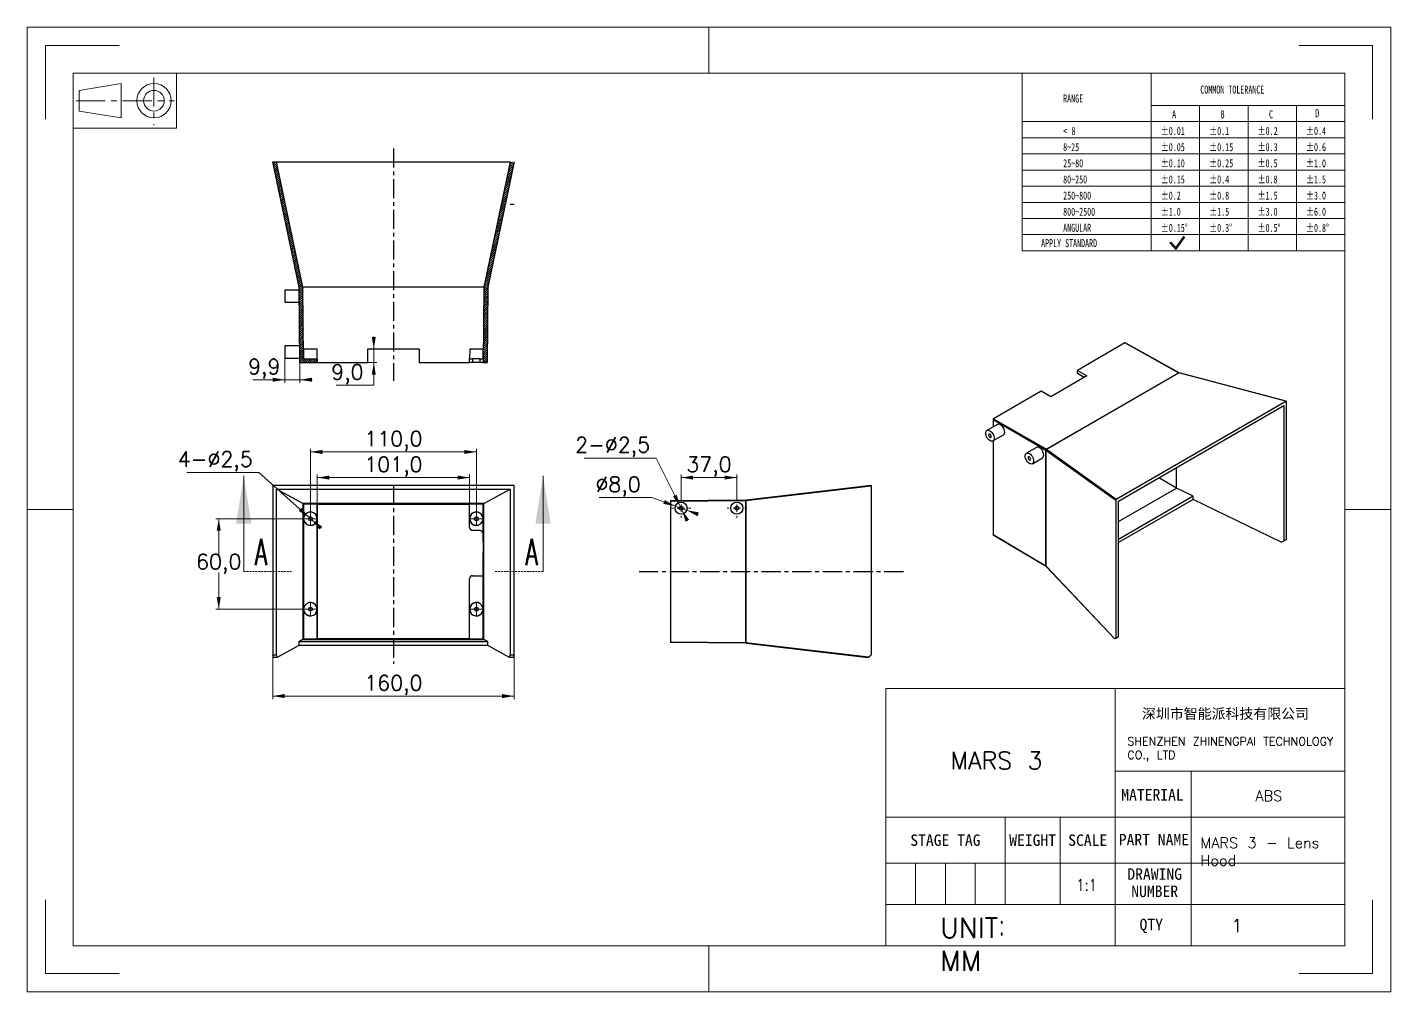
# Model space of a CAD drawing. Header units: millimetres. Extents: x 1893 to 2797, y -176 to 463.
import ezdxf

# ---------------------------------------------------------------- set-up
doc = ezdxf.new("R2010")
doc.units = ezdxf.units.MM
for name, pattern in [('CENTER', [10.16, 6.35, -1.27, 1.27, -1.27]), ('CENTERX2', [20.32, 12.7, -2.54, 2.54, -2.54]), ('HIDDEN', [1.905, 1.27, -0.635])]:
    doc.linetypes.add(name, pattern=pattern)
doc.layers.get('0').update_dxf_attribs({"lineweight": 18})
for name, color, linetype, lineweight in [('DEFAULT_1', 7, 'CENTER', 18), ('中心线层', 1, 'CENTERX2', 25), ('图框', 7, 'Continuous', 18), ('尺寸线层', 3, 'Continuous', 18)]:
    doc.layers.add(name, color=color, linetype=linetype, lineweight=lineweight)
doc.styles.add('SLDTEXTSTYLE1', font='txt.shx', dxfattribs={"width": 0.614286, "bigfont": 'bigfont.shx'})
doc.styles.add('SLDTEXTSTYLE4', font='', dxfattribs={"width": 0.7})
doc.styles.add('SLDTEXTSTYLE5', font='', dxfattribs={"width": 0.633333})
doc.styles.get("Standard").update_dxf_attribs({"font": 'txt.shx', "bigfont": 'gbcbig.shx'})
doc.styles.add('TEXTSTYLE_2', font='')
doc.styles.add('TEXTSTYLE_3', font='')
doc.styles.get('SLDTEXTSTYLE4').set_extended_font_data('宋体')
doc.styles.get('SLDTEXTSTYLE5').set_extended_font_data('宋体')
doc.styles.get('TEXTSTYLE_2').set_extended_font_data('宋体')
doc.styles.get('TEXTSTYLE_3').set_extended_font_data('宋体')
doc.dimstyles.new('ISO-25', dxfattribs={"dimtxt": 3.5, "dimasz": 2.5, "dimexe": 1.25, "dimexo": 0.625, "dimtad": 1, "dimtxsty": 'Standard', "dimcen": 2.5, "dimdle": 5, "dimadec": 0, "dimazin": 0, "dimtfac": 1, "dimtmove": 0, "dimatfit": 3, "dimfxl": 0, "dimarcsym": 0})
pattern_1 = [(45, (0, 0), (-0.7071068, 0.7071068), [])]

# ---------------------------------------------------------------- blocks, each defined once
blk = doc.blocks.new('SW_CENTERMARKSYMBOL_0_2')
at = {"layer": '图框', "color": 0}
for p, q in [((-0.5, 0), (-0.925, 0)), ((0, 0), (-0.5, 0)), ((0, 0.5), (0, 0.925)), ((0, 0), (0, 0.5)), ((0, 0), (0, -0.5)), ((0, 0), (0.5, 0)), ((0.5, 0), (0.925, 0)), ((0, -0.5), (0, -0.925))]:
    blk.add_line(p, q, dxfattribs=at)
blk = doc.blocks.new('SW_CENTERMARKSYMBOL_1')
at = {"layer": '图框', "color": 0}
for p, q in [((-0.5, 0), (-0.925, 0)), ((0, 0), (-0.5, 0)), ((0, 0.5), (0, 0.925)), ((0, 0), (0, 0.5)), ((0, 0), (0, -0.5)), ((0, 0), (0.5, 0)), ((0.5, 0), (0.925, 0)), ((0, -0.5), (0, -0.925))]:
    blk.add_line(p, q, dxfattribs=at)
blk = doc.blocks.new('SW_CENTERMARKSYMBOL_2')
at = {"layer": '图框', "color": 0}
for p, q in [((-0.5, 0), (-0.925, 0)), ((0, 0), (-0.5, 0)), ((0, 0.5), (0, 0.925)), ((0, 0), (0, 0.5)), ((0, 0), (0, -0.5)), ((0, 0), (0.5, 0)), ((0.5, 0), (0.925, 0)), ((0, -0.5), (0, -0.925))]:
    blk.add_line(p, q, dxfattribs=at)
blk = doc.blocks.new('SW_CENTERMARKSYMBOL_3')
at = {"layer": '图框', "color": 0}
for p, q in [((-0.5, 0), (-0.925, 0)), ((0, 0), (-0.5, 0)), ((0, 0.5), (0, 0.925)), ((0, 0), (0, 0.5)), ((0, 0), (0, -0.5)), ((0, 0), (0.5, 0)), ((0.5, 0), (0.925, 0)), ((0, -0.5), (0, -0.925))]:
    blk.add_line(p, q, dxfattribs=at)
blk = doc.blocks.new('SW_CENTERMARKSYMBOL_4')
at = {"layer": '图框', "color": 0}
for p, q in [((-1, 0), (-1.3, 0)), ((0, 0), (-0.5, 0)), ((0, 1), (0, 1.3)), ((0, 0), (0, 0.5)), ((0, 0), (0, -0.5)), ((0, 0), (0.5, 0)), ((1, 0), (1.3, 0)), ((0, -1), (0, -1.3))]:
    blk.add_line(p, q, dxfattribs=at)
blk = doc.blocks.new('SW_CENTERMARKSYMBOL_5')
at = {"layer": '图框', "color": 0}
for p, q in [((-1, 0), (-1.3, 0)), ((0, 0), (-0.5, 0)), ((0, 1), (0, 1.3)), ((0, 0), (0, 0.5)), ((0, 0), (0, -0.5)), ((0, 0), (0.5, 0)), ((1, 0), (1.3, 0)), ((0, -1), (0, -1.3))]:
    blk.add_line(p, q, dxfattribs=at)
blk = doc.blocks.new('*X9')
at = {"layer": '尺寸线层', "linetype": 'Continuous'}
for points in [[(2056.16, 19.86), (2064.16, 21.2), (2064.16, 18.53)], [(2216.21, 19.86), (2208.21, 21.2), (2208.21, 18.53)]]:
    blk.add_hatch(color=0, dxfattribs=at).paths.add_polyline_path(points, flags=0)
at = {"layer": '尺寸线层', "color": 0, "linetype": 'Continuous'}
for p, q in [((2056.16, 47.24), (2056.16, 17.86)), ((2216.21, 47.24), (2216.21, 17.86)), ((2056.16, 19.86), (2216.21, 19.86))]:
    blk.add_line(p, q, dxfattribs=at)
at = {"layer": '尺寸线层', "color": 0, "insert": (2136.19, 27.1), "char_height": 10, "width": 54.2857, "attachment_point": 5}
blk.add_mtext('160,0', dxfattribs=at)
blk = doc.blocks.new('*X10')
at = {"layer": '尺寸线层', "linetype": 'Continuous'}
for points in [[(2081.19, 181.67), (2089.19, 183), (2089.19, 180.33)], [(2191.19, 181.67), (2183.19, 183), (2183.19, 180.33)]]:
    blk.add_hatch(color=0, dxfattribs=at).paths.add_polyline_path(points, flags=0)
at = {"layer": '尺寸线层', "color": 0, "linetype": 'Continuous'}
for p, q in [((2081.19, 142.05), (2081.19, 183.67)), ((2081.19, 181.67), (2191.19, 181.67)), ((2191.19, 142.05), (2191.19, 183.67))]:
    blk.add_line(p, q, dxfattribs=at)
at = {"layer": '尺寸线层', "color": 0, "insert": (2136.19, 188.9), "char_height": 10, "width": 50, "attachment_point": 5}
blk.add_mtext('110,0', dxfattribs=at)
blk = doc.blocks.new('*X11')
at = {"layer": '尺寸线层', "linetype": 'Continuous'}
for points in [[(2020.37, 137.42), (2021.71, 129.42), (2019.04, 129.42)], [(2020.37, 77.42), (2021.71, 85.42), (2019.04, 85.42)]]:
    blk.add_hatch(color=0, dxfattribs=at).paths.add_polyline_path(points, flags=0)
at = {"layer": '尺寸线层', "color": 0, "linetype": 'Continuous'}
for p, q in [((2076.56, 137.42), (2018.37, 137.42)), ((2020.37, 113.14), (2020.37, 137.42)), ((2020.37, 101.71), (2020.37, 77.42)), ((2076.6, 77.42), (2018.37, 77.42))]:
    blk.add_line(p, q, dxfattribs=at)
at = {"layer": '尺寸线层', "color": 0, "insert": (2020.37, 107.42), "char_height": 10, "width": 44.2857, "attachment_point": 5}
blk.add_mtext('60,0', dxfattribs=at)
blk = doc.blocks.new('*X12')
at = {"layer": '尺寸线层', "linetype": 'Continuous'}
for points in [[(2085.73, 164.67), (2093.73, 166), (2093.73, 163.34)], [(2186.69, 164.67), (2178.69, 166), (2178.69, 163.34)]]:
    blk.add_hatch(color=0, dxfattribs=at).paths.add_polyline_path(points, flags=0)
at = {"layer": '尺寸线层', "color": 0, "linetype": 'Continuous'}
for p, q in [((2085.73, 146.97), (2085.73, 166.67)), ((2085.73, 164.67), (2186.69, 164.67)), ((2186.69, 146.99), (2186.69, 166.67))]:
    blk.add_line(p, q, dxfattribs=at)
at = {"layer": '尺寸线层', "color": 0, "insert": (2136.21, 171.91), "char_height": 10, "width": 50, "attachment_point": 5}
blk.add_mtext('101,0', dxfattribs=at)
blk = doc.blocks.new('*X13')
at = {"layer": '尺寸线层', "linetype": 'Continuous'}
for points in [[(2123.18, 249.92), (2124.51, 257.92), (2121.85, 257.92)], [(2123.18, 240.92), (2124.51, 232.92), (2121.85, 232.92)]]:
    blk.add_hatch(color=0, dxfattribs=at).paths.add_polyline_path(points, flags=0)
at = {"layer": '尺寸线层', "color": 0, "linetype": 'Continuous'}
for p, q in [((2123.18, 258.08), (2123.18, 225.81)), ((2119.19, 249.92), (2125.18, 249.92)), ((2119.19, 240.92), (2125.18, 240.92)), ((2123.18, 225.81), (2098.18, 225.81))]:
    blk.add_line(p, q, dxfattribs=at)
at = {"layer": '尺寸线层', "color": 0, "insert": (2105.68, 233.05), "char_height": 10, "width": 30, "attachment_point": 5}
blk.add_mtext('9,0', dxfattribs=at)
blk = doc.blocks.new('*X14')
at = {"layer": '尺寸线层', "linetype": 'Continuous'}
for points in [[(2064.19, 229.52), (2056.19, 230.85), (2056.19, 228.19)], [(2074.12, 229.52), (2082.12, 230.85), (2082.12, 228.19)]]:
    blk.add_hatch(color=0, dxfattribs=at).paths.add_polyline_path(points, flags=0)
at = {"layer": '尺寸线层', "color": 0, "linetype": 'Continuous'}
for p, q in [((2064.19, 243.92), (2064.19, 227.52)), ((2074.12, 240.92), (2074.12, 227.52)), ((2064.19, 229.52), (2043.06, 229.52)), ((2064.19, 229.52), (2082.28, 229.52))]:
    blk.add_line(p, q, dxfattribs=at)
at = {"layer": '尺寸线层', "color": 0, "insert": (2050.56, 236.76), "char_height": 10, "width": 30, "attachment_point": 5}
blk.add_mtext('9,9', dxfattribs=at)
blk = doc.blocks.new('*X15')
at = {"layer": '尺寸线层', "linetype": 'Continuous'}
for points in [[(2326.91, 164.67), (2334.91, 166), (2334.91, 163.34)], [(2363.91, 164.67), (2355.91, 166), (2355.91, 163.34)]]:
    blk.add_hatch(color=0, dxfattribs=at).paths.add_polyline_path(points, flags=0)
at = {"layer": '尺寸线层', "color": 0, "linetype": 'Continuous'}
for p, q in [((2326.91, 150.92), (2326.91, 166.67)), ((2326.91, 164.67), (2363.91, 164.67)), ((2363.91, 150.92), (2363.91, 166.67))]:
    blk.add_line(p, q, dxfattribs=at)
at = {"layer": '尺寸线层', "color": 0, "insert": (2345.41, 171.91), "char_height": 10, "width": 42.8571, "attachment_point": 5}
blk.add_mtext('37,0', dxfattribs=at)
blk = doc.blocks.new('*X16')
at = {"layer": '尺寸线层', "linetype": 'Continuous'}
for points in [[(2326.35, 145.54), (2324, 153.31), (2321.61, 152.12)], [(2327.46, 143.3), (2332.2, 136.72), (2329.81, 135.54)]]:
    blk.add_hatch(color=0, dxfattribs=at).paths.add_polyline_path(points, flags=0)
at = {"layer": '尺寸线层', "color": 0, "linetype": 'Continuous'}
for q in [(2262.63, 177.64), (2331.08, 135.99)]:
    blk.add_line((2310.48, 177.64), q, dxfattribs=at)
at = {"layer": '尺寸线层', "color": 0, "insert": (2281.56, 184.88), "char_height": 10, "width": 75.7143, "attachment_point": 5}
blk.add_mtext('2-%%C2,5', dxfattribs=at)
blk = doc.blocks.new('*X17')
at = {"layer": '尺寸线层', "linetype": 'Continuous'}
for points in [[(2323.15, 145.79), (2316.08, 149.77), (2315.17, 147.26)], [(2330.67, 143.06), (2338.64, 141.58), (2337.73, 139.07)]]:
    blk.add_hatch(color=0, dxfattribs=at).paths.add_polyline_path(points, flags=0)
at = {"layer": '尺寸线层', "color": 0, "linetype": 'Continuous'}
for q in [(2272.62, 151.42), (2338.34, 140.27)]:
    blk.add_line((2307.62, 151.42), q, dxfattribs=at)
at = {"layer": '尺寸线层', "color": 0, "insert": (2285.12, 158.66), "char_height": 10, "width": 50, "attachment_point": 5}
blk.add_mtext('%%C8,0', dxfattribs=at)
blk = doc.blocks.new('*X18')
at = {"layer": '尺寸线层', "linetype": 'Continuous'}
for points in [[(2080.26, 138.26), (2075.19, 144.59), (2073.41, 142.61)], [(2082.12, 136.59), (2088.96, 132.24), (2087.18, 130.25)]]:
    blk.add_hatch(color=0, dxfattribs=at).paths.add_polyline_path(points, flags=0)
at = {"layer": '尺寸线层', "color": 0, "linetype": 'Continuous'}
for q in [(1999.12, 168.13), (2088.19, 131.14)]:
    blk.add_line((2046.98, 168.13), q, dxfattribs=at)
at = {"layer": '尺寸线层', "color": 0, "insert": (2018.05, 175.37), "char_height": 10, "width": 75.7143, "attachment_point": 5}
blk.add_mtext('4-%%C2,5', dxfattribs=at)
blk = doc.blocks.new('96_1')
at = {"color": 7, "linetype": 'Continuous'}
for p, q in [((-11.25, 6), (-11.25, -6)), ((11.25, -6), (11.25, 6)), ((-9.93, 2.25), (-0.82, 3.75)), ((-0.82, 0), (-0.82, 3.75)), ((-9.93, 0), (-9.93, 2.25)), ((-9.93, 0), (-9.93, -2.25)), ((-0.82, 0), (-0.82, -3.75)), ((-9.93, -2.25), (-0.82, -3.75)), ((-11.25, -6), (11.25, -6))]:
    blk.add_line(p, q, dxfattribs=at)
for radius in [3.75, 2.25]:
    blk.add_circle((6.34, 0), radius, dxfattribs=at)
at = {"layer": 'DEFAULT_1', "color": 1, "linetype": 'CENTER'}
for p, q in [((6.34, 5.05), (6.34, -5.36)), ((-10.64, 0), (10.74, 0))]:
    blk.add_line(p, q, dxfattribs=at)

msp = doc.modelspace()

# ---------------------------------------------------------------- hatches: boundary and pattern name
at = {"layer": '中心线层'}
h = msp.add_hatch(dxfattribs=at)
h.set_pattern_fill('无图案', color=2, angle=45, style=0, pattern_type=0)
h.set_pattern_definition(pattern_1)
edge = h.paths.add_edge_path(flags=0)
edge.add_line((2074.03, 251.92), (2073.9, 266.35))
edge.add_line((2073.9, 266.35), (2073.77, 280.92))
edge.add_line((2073.77, 280.92), (2073.7, 288.92))
edge.add_line((2073.7, 288.92), (2073.69, 290.87))
edge.add_arc((2073.19, 290.87), 0.5, 0.5, 11.92074)
edge.add_line((2073.68, 290.97), (2056.16, 373.92))
edge.add_line((2056.16, 373.92), (2058.72, 373.92))
edge.add_line((2058.72, 373.92), (2076.24, 290.92))
edge.add_line((2076.24, 290.92), (2076.6, 249.92))
edge.add_line((2076.6, 249.92), (2076.66, 243.42))
edge.add_line((2076.66, 243.42), (2076.8, 243.42))
edge.add_line((2076.8, 243.42), (2085.69, 243.42))
edge.add_line((2085.69, 243.42), (2085.73, 240.92))
edge.add_line((2085.73, 240.92), (2074.12, 240.92))
edge.add_line((2074.12, 240.92), (2074.1, 243.92))
edge.add_line((2074.1, 243.92), (2074.03, 251.92))
h = msp.add_hatch(dxfattribs=at)
h.set_pattern_fill('无图案', color=2, angle=45, style=0, pattern_type=0)
h.set_pattern_definition(pattern_1)
edge = h.paths.add_edge_path(flags=0)
edge.add_line((2196.13, 290.92), (2198.42, 301.76))
edge.add_line((2198.42, 301.76), (2213.65, 373.92))
edge.add_line((2213.65, 373.92), (2216.21, 373.92))
edge.add_line((2216.21, 373.92), (2198.7, 290.97))
edge.add_arc((2199.19, 290.87), 0.5, 168.07926, 179.5)
edge.add_line((2198.69, 290.87), (2198.25, 240.92))
edge.add_line((2198.25, 240.92), (2195.69, 240.92))
edge.add_line((2195.69, 240.92), (2195.72, 243.42))
edge.add_line((2195.72, 243.42), (2195.77, 249.92))
edge.add_line((2195.77, 249.92), (2196.13, 290.92))
at = {"layer": '中心线层', "linetype": 'Continuous', "lineweight": 18}
for points in [[(2036.96, 165.92), (2031.88, 134.17), (2042.04, 134.17)], [(2235.41, 165.92), (2230.33, 134.17), (2240.49, 134.17)]]:
    msp.add_hatch(color=4, dxfattribs=at).paths.add_polyline_path(points, flags=0)

# ---------------------------------------------------------------- linework, layer by layer
at = {"color": 7, "linetype": 'Continuous'}
for p, q in [((1893.43, -176.08), (1893.43, 463.11)), ((1893.43, 463.11), (2797.43, 463.11)), ((2345.43, 432.68), (2345.43, 463.11)), ((2797.43, -176.08), (2797.43, 463.11)), ((1905.61, 402.24), (1905.61, 450.94)), ((1905.61, 450.94), (1954.31, 450.94)), ((2736.56, 450.94), (2785.26, 450.94)), ((2785.26, 402.24), (2785.26, 450.94)), ((1923.87, -145.64), (1923.87, 432.68)), ((1923.87, 432.68), (2767, 432.68)), ((2767, -145.64), (2767, 432.68)), ((1893.43, 143.52), (1923.87, 143.52)), ((2767, 143.52), (2797.43, 143.52)), ((1905.61, -163.91), (1905.61, -115.2)), ((2785.26, -163.91), (2785.26, -115.2)), ((1923.87, -145.64), (2767, -145.64)), ((2345.43, -176.08), (2345.43, -145.64)), ((1905.61, -163.91), (1954.31, -163.91)), ((2736.56, -163.91), (2785.26, -163.91)), ((1893.43, -176.08), (2797.43, -176.08))]:
    msp.add_line(p, q, dxfattribs=at)
for p, q in [((2553.04, 432.68), (2553.04, 315)), ((2638.62, 432.68), (2638.62, 315)), ((2638.62, 411.28), (2767, 411.28)), ((2670.72, 411.28), (2670.72, 315)), ((2702.81, 411.28), (2702.81, 315)), ((2734.9, 411.28), (2734.9, 315)), ((2553.04, 400.58), (2767, 400.58)), ((2553.04, 389.88), (2767, 389.88)), ((2553.04, 379.19), (2767, 379.19)), ((2553.04, 368.49), (2767, 368.49)), ((2553.04, 357.79), (2767, 357.79)), ((2553.04, 347.09), (2767, 347.09)), ((2553.04, 336.39), (2767, 336.39)), ((2553.04, 325.7), (2767, 325.7)), ((2651.55, 320.8), (2650.91, 320.22)), ((2650.91, 320.22), (2654.92, 315.77)), ((2654.85, 317.12), (2651.55, 320.8)), ((2660.36, 324.59), (2654.85, 317.12)), ((2654.92, 315.77), (2654.85, 317.12)), ((2654.85, 317.12), (2654.92, 315.77)), ((2654.92, 315.77), (2660.79, 323.74)), ((2660.79, 323.74), (2660.36, 324.59)), ((2553.04, 315), (2767, 315))]:
    msp.add_line(p, q)
at = {"color": 7, "linetype": 'Continuous', "lineweight": 25}
for p, q in [((2621.19, 253.93), (2589.68, 235.74)), ((2656.82, 234.07), (2621.19, 253.93)), ((2657.06, 234.1), (2621.44, 253.96)), ((2589.68, 235.74), (2596.04, 232.13)), ((2589.68, 233.68), (2589.68, 235.74)), ((2569.15, 183.45), (2656.83, 234.07)), ((2656.88, 234.05), (2569.18, 183.43)), ((2596.04, 232.13), (2572, 218.25)), ((2594.25, 231.09), (2589.68, 233.68)), ((2656.83, 234.07), (2656.82, 234.07)), ((2656.93, 234.03), (2656.88, 234.05)), ((2727.93, 215.23), (2656.93, 234.03)), ((2657.07, 234.1), (2657.06, 234.1)), ((2657.1, 234.09), (2657.07, 234.1)), ((2728.14, 215.28), (2657.1, 234.09)), ((2565.64, 221.86), (2534.12, 203.67)), ((2572, 218.25), (2565.64, 221.86)), ((2615.47, 150.31), (2727.93, 215.23)), ((2616.92, 149.09), (2726.48, 212.34)), ((2726.48, 212.34), (2726.48, 122.64)), ((2728.29, 123.69), (2728.29, 215.04)), ((2536.69, 199.92), (2529.69, 195.88)), ((2533.77, 203.06), (2568.78, 182.85)), ((2533.77, 203.06), (2533.77, 198.23)), ((2534.12, 203.67), (2569.14, 183.46)), ((2528.87, 194.05), (2528.94, 194.74)), ((2528.94, 193.28), (2528.87, 194.05)), ((2528.94, 194.74), (2529.15, 195.31)), ((2529.15, 192.47), (2528.94, 193.28)), ((2529.15, 195.31), (2529.48, 195.73)), ((2529.48, 191.66), (2529.15, 192.47)), ((2529.48, 195.73), (2529.93, 195.99)), ((2529.93, 190.88), (2529.48, 191.66)), ((2529.93, 195.99), (2530.47, 196.07)), ((2530.47, 190.18), (2529.93, 190.88)), ((2530.47, 196.07), (2531.06, 195.96)), ((2531.06, 189.6), (2530.47, 190.18)), ((2530.88, 193.28), (2530.81, 192.93)), ((2530.81, 192.93), (2530.88, 192.5)), ((2531.07, 193.5), (2530.88, 193.28)), ((2530.88, 192.5), (2531.07, 192.06)), ((2531.06, 195.96), (2531.69, 195.68)), ((2531.36, 193.56), (2531.07, 193.5)), ((2531.07, 192.06), (2531.36, 191.67)), ((2531.69, 193.44), (2531.36, 193.56)), ((2531.36, 191.67), (2531.69, 191.4)), ((2531.69, 195.68), (2532.32, 195.24)), ((2532.03, 193.17), (2531.69, 193.44)), ((2531.69, 191.4), (2532.03, 191.28)), ((2532.32, 192.78), (2532.03, 193.17)), ((2532.03, 191.28), (2532.32, 191.33)), ((2532.32, 195.24), (2532.92, 194.65)), ((2532.51, 192.34), (2532.32, 192.78)), ((2532.32, 191.33), (2532.51, 191.56)), ((2532.58, 191.91), (2532.51, 192.34)), ((2532.51, 191.56), (2532.58, 191.91)), ((2532.92, 194.65), (2533.46, 193.95)), ((2533.46, 193.95), (2533.91, 193.18)), ((2533.69, 188.95), (2540.66, 192.97)), ((2533.91, 193.18), (2534.24, 192.36)), ((2534.24, 192.36), (2534.45, 191.55)), ((2534.45, 190.1), (2534.24, 189.53)), ((2534.45, 191.55), (2534.52, 190.78)), ((2534.52, 190.78), (2534.45, 190.1)), ((2531.69, 189.15), (2531.06, 189.6)), ((2532.32, 188.87), (2531.69, 189.15)), ((2532.92, 188.77), (2532.32, 188.87)), ((2533.46, 188.85), (2532.92, 188.77)), ((2533.91, 189.1), (2533.46, 188.85)), ((2533.77, 189), (2533.77, 127.01)), ((2534.24, 189.53), (2533.91, 189.1)), ((2555.65, 180.63), (2556.09, 180.89)), ((2562.63, 184.69), (2555.86, 180.78)), ((2556.09, 180.89), (2556.63, 180.96)), ((2556.63, 180.96), (2557.23, 180.86)), ((2557.23, 180.86), (2557.86, 180.58)), ((2568.78, 106.09), (2568.78, 182.85)), ((2568.84, 182.81), (2615.12, 149.71)), ((2568.84, 182.81), (2568.84, 106.03)), ((2569.14, 183.46), (2569.15, 183.45)), ((2569.18, 183.43), (2569.22, 183.4)), ((2569.22, 183.4), (2615.47, 150.31)), ((2555.03, 178.95), (2555.1, 179.63)), ((2555.1, 178.18), (2555.03, 178.95)), ((2555.1, 179.63), (2555.31, 180.2)), ((2555.31, 177.37), (2555.1, 178.18)), ((2555.31, 180.2), (2555.65, 180.63)), ((2555.65, 176.55), (2555.31, 177.37)), ((2556.09, 175.78), (2555.65, 176.55)), ((2556.63, 175.08), (2556.09, 175.78)), ((2557.23, 174.49), (2556.63, 175.08)), ((2557.04, 178.18), (2556.97, 177.82)), ((2556.97, 177.82), (2557.04, 177.39)), ((2557.23, 178.4), (2557.04, 178.18)), ((2557.04, 177.39), (2557.23, 176.95)), ((2557.52, 178.45), (2557.23, 178.4)), ((2557.23, 176.95), (2557.52, 176.57)), ((2557.86, 174.05), (2557.23, 174.49)), ((2557.86, 178.33), (2557.52, 178.45)), ((2557.52, 176.57), (2557.86, 176.29)), ((2557.86, 180.58), (2558.49, 180.13)), ((2558.2, 178.06), (2557.86, 178.33)), ((2557.86, 176.29), (2558.2, 176.18)), ((2558.49, 173.77), (2557.86, 174.05)), ((2558.48, 177.67), (2558.2, 178.06)), ((2558.2, 176.18), (2558.48, 176.23)), ((2558.67, 177.23), (2558.48, 177.67)), ((2558.48, 176.23), (2558.67, 176.45)), ((2558.49, 180.13), (2559.08, 179.55)), ((2559.08, 173.66), (2558.49, 173.77)), ((2558.74, 176.8), (2558.67, 177.23)), ((2558.67, 176.45), (2558.74, 176.8)), ((2559.08, 179.55), (2559.62, 178.85)), ((2559.62, 173.74), (2559.08, 173.66)), ((2559.62, 178.85), (2560.07, 178.07)), ((2560.07, 174), (2559.62, 173.74)), ((2559.86, 173.85), (2566.59, 177.74)), ((2560.07, 178.07), (2560.41, 177.26)), ((2560.41, 174.43), (2560.07, 174)), ((2560.41, 177.26), (2560.61, 176.45)), ((2560.61, 175), (2560.41, 174.43)), ((2560.61, 176.45), (2560.69, 175.68)), ((2560.69, 175.68), (2560.61, 175)), ((2655.4, 157.7), (2643.61, 164.5)), ((2655.4, 157.7), (2655.4, 171.31)), ((2616.92, 135.49), (2655.4, 157.7)), ((2666.53, 152.27), (2655.4, 157.7)), ((2615.12, 149.71), (2615.12, 58.35)), ((2666.53, 152.27), (2616.92, 123.64)), ((2666.53, 150.22), (2616.92, 121.58)), ((2616.92, 59.4), (2616.92, 149.09)), ((2666.53, 150.22), (2666.53, 152.27)), ((2724.77, 121.84), (2666.53, 150.22)), ((2533.77, 127.01), (2568.78, 106.09)), ((2533.87, 126.79), (2568.88, 105.86)), ((2724.77, 121.84), (2726.48, 122.64)), ((2726.48, 122.64), (2728.29, 123.69)), ((2568.84, 106.03), (2614.28, 58.01)), ((2568.88, 105.86), (2568.9, 105.85)), ((2568.88, 105.86), (2568.89, 105.86)), ((2568.9, 105.85), (2614.18, 57.98)), ((2614.28, 58.01), (2615.12, 58.35)), ((2615.12, 58.35), (2616.92, 59.4))]:
    msp.add_line(p, q, dxfattribs=at)
at = {"color": 2, "linetype": 'Continuous'}
for p, q in [((2462.62, -60.42), (2462.62, 24.81)), ((2462.62, -60.42), (2462.62, 24.81)), ((2462.62, 24.81), (2614.81, 24.81)), ((2614.81, -90.85), (2614.81, 24.81)), ((2614.81, -29.98), (2614.81, 24.81)), ((2614.81, 24.81), (2767, 24.81)), ((2614.81, -60.42), (2614.81, 24.81)), ((2767, -29.98), (2767, 24.81)), ((2614.81, -29.98), (2767, -29.98)), ((2665.1, -29.98), (2665.1, -145.64)), ((2767, -90.85), (2767, -29.98)), ((2462.62, -145.64), (2462.62, -60.42)), ((2462.62, -60.42), (2614.81, -60.42)), ((2462.62, -90.85), (2462.62, -60.42)), ((2462.62, -60.42), (2541.76, -60.42)), ((2541.76, -90.85), (2541.76, -60.42)), ((2541.76, -90.85), (2541.76, -60.42)), ((2541.76, -60.42), (2614.81, -60.42)), ((2578.28, -90.85), (2578.28, -60.42)), ((2614.81, -60.42), (2767, -60.42)), ((2614.81, -90.85), (2614.81, -60.42)), ((2462.62, -118.25), (2462.62, -90.85)), ((2462.62, -90.85), (2541.76, -90.85)), ((2462.62, -90.85), (2541.76, -90.85)), ((2462.62, -90.85), (2541.76, -90.85)), ((2462.62, -90.85), (2462.62, -118.25)), ((2482.4, -90.85), (2482.4, -118.25)), ((2502.19, -90.85), (2502.19, -118.25)), ((2521.97, -90.85), (2521.97, -118.25)), ((2541.76, -118.25), (2541.76, -90.85)), ((2541.76, -118.25), (2541.76, -90.85)), ((2541.76, -90.85), (2614.81, -90.85)), ((2541.76, -90.85), (2614.81, -90.85)), ((2541.76, -90.85), (2541.76, -118.25)), ((2578.28, -118.25), (2578.28, -90.85)), ((2614.81, -145.64), (2614.81, -90.85)), ((2614.81, -90.85), (2767, -90.85)), ((2614.81, -90.85), (2767, -90.85)), ((2614.81, -118.25), (2614.81, -90.85)), ((2767, -145.64), (2767, -90.85)), ((2462.62, -145.64), (2462.62, -118.25)), ((2462.62, -118.25), (2614.81, -118.25)), ((2462.62, -118.25), (2541.76, -118.25)), ((2462.62, -118.25), (2541.76, -118.25)), ((2541.76, -118.25), (2614.81, -118.25)), ((2614.81, -145.64), (2614.81, -118.25)), ((2614.81, -118.25), (2767, -118.25)), ((2219.12, -145.64), (2292.17, -145.64)), ((2292.17, -145.64), (2340.87, -145.64)), ((2340.87, -145.64), (2413.92, -145.64)), ((2413.92, -145.64), (2462.62, -145.64)), ((2462.62, -145.64), (2614.81, -145.64)), ((2614.81, -145.64), (2767, -145.64))]:
    msp.add_line(p, q, dxfattribs=at)
at = {"color": 8, "linetype": 'Continuous', "lineweight": 25}
for centre, radius, start, end in [((2656.96, 233.87), 0.249, 66.36207, 126.0102), ((2656.98, 233.87), 0.24, 67.29397, 127.4499), ((2657.02, 233.89), 0.211, 76.20238, 131.82697), ((2657.07, 233.91), 0.185, 79.10051, 136.45343), ((2569.03, 106.07), 0.249, 173.9864, 233.6397), ((2569.04, 106.06), 0.252, 174.30583, 233.47127), ((2569.04, 106.02), 0.223, 170.16094, 224.04222), ((2569.07, 106), 0.23, 171.71496, 221.6375)]:
    msp.add_arc(centre, radius, start, end, dxfattribs=at)
at = {"color": 7, "linetype": 'Continuous', "lineweight": 25}
for centre, radius, start, end in [((2569.54, 182.82), 0.757, 122.15928, 177.84072), ((2569.53, 182.81), 0.743, 120.82225, 177.66379), ((2569.47, 182.85), 0.644, 116.27027, 182.28681), ((2569.47, 182.83), 0.621, 113.00617, 181.41074)]:
    msp.add_arc(centre, radius, start, end, dxfattribs=at)
for centre, major_axis, ratio, start_param, end_param in [((2621.19, 253.52), (0.25, 0.433), 0.577338, 0.008727, 0.785279), ((2727.92, 214.82), (0.262, 0.441), 0.563602, 5.524027, 7.070885), ((2534.12, 203.26), (0.25, 0.433), 0.577426, 0.785355, 2.356075), ((2538.68, 196.45), (-1.97, 3.48), 0.572321, 3.14588, 6.287473), ((2564.61, 181.21), (-1.97, 3.48), 0.572321, 3.14588, 6.287473), ((2615.48, 149.9), (0.256, 0.431), 0.591232, 0.813073, 2.359931), ((2534.12, 127.22), (0.25, 0.433), 0.577338, 2.356151, 3.132866), ((2614.64, 58.22), (0.463, 0.238), 0.063864, 3.160086, 3.760279)]:
    msp.add_ellipse(centre, major_axis=major_axis, ratio=ratio, start_param=start_param, end_param=end_param, dxfattribs=at)
for points in [[(2656.83, 234.07), (2656.85, 234.06), (2656.86, 234.05), (2656.88, 234.05)], [(2568.78, 182.85), (2568.79, 182.84), (2568.79, 182.84), (2568.79, 182.84)], [(2568.79, 182.84), (2568.8, 182.83), (2568.81, 182.83), (2568.83, 182.82)], [(2568.83, 182.82), (2568.83, 182.82), (2568.84, 182.82), (2568.84, 182.81)], [(2569.18, 183.43), (2569.17, 183.43), (2569.16, 183.44), (2569.15, 183.45)], [(2568.79, 106.09), (2568.79, 106.09), (2568.79, 106.09), (2568.78, 106.09)], [(2568.83, 106.06), (2568.81, 106.07), (2568.8, 106.08), (2568.79, 106.09)], [(2568.84, 106.03), (2568.84, 106.04), (2568.83, 106.05), (2568.83, 106.06)]]:
    msp.add_open_spline(points, degree=3, dxfattribs=at)
at = {"layer": '中心线层'}
for p, q in [((2136.19, 382.81), (2136.19, 228.72)), ((2136.19, 159.61), (2136.19, 41.33)), ((2299.04, 102.42), (2476.48, 102.42))]:
    msp.add_line(p, q, dxfattribs=at)
at = {"layer": '中心线层', "color": 7, "linetype": 'Continuous', "lineweight": 25}
for p, q in [((2056.16, 373.92), (2058.72, 373.92)), ((2073.68, 290.97), (2056.16, 373.92)), ((2076.24, 290.92), (2058.72, 373.92)), ((2058.72, 373.92), (2213.65, 373.92)), ((2213.65, 373.92), (2196.13, 290.92)), ((2216.21, 373.92), (2198.7, 290.97)), ((2213.65, 345.97), (2216.21, 345.97)), ((2074.12, 240.92), (2073.69, 290.87)), ((2076.66, 243.42), (2076.24, 290.92)), ((2196.13, 290.92), (2076.24, 290.92)), ((2196.13, 290.92), (2195.69, 240.92)), ((2198.69, 290.87), (2198.25, 240.92)), ((2073.7, 288.92), (2064.19, 288.92)), ((2064.19, 288.92), (2064.19, 280.92)), ((2064.19, 280.92), (2073.77, 280.92)), ((2074.03, 251.92), (2064.19, 251.92)), ((2064.19, 251.92), (2064.19, 243.92)), ((2076.89, 249.92), (2076.6, 249.92)), ((2076.89, 249.92), (2085.57, 249.92)), ((2085.69, 243.42), (2085.57, 249.92)), ((2119.19, 249.92), (2153.19, 249.92)), ((2119.19, 240.92), (2119.19, 249.92)), ((2153.19, 249.92), (2153.19, 240.92)), ((2186.8, 249.92), (2186.69, 243.42)), ((2186.8, 249.92), (2195.48, 249.92)), ((2195.48, 249.92), (2195.77, 249.92)), ((2064.19, 243.92), (2074.1, 243.92)), ((2074.12, 240.92), (2085.73, 240.92)), ((2076.66, 243.42), (2085.69, 243.42)), ((2085.69, 243.42), (2085.73, 240.92)), ((2085.73, 240.92), (2119.19, 240.92)), ((2153.19, 240.92), (2186.69, 240.92)), ((2186.69, 240.92), (2186.69, 243.42)), ((2186.69, 243.42), (2188.69, 243.42)), ((2188.69, 240.92), (2186.69, 240.92)), ((2188.69, 243.42), (2188.69, 240.92)), ((2193.72, 243.42), (2188.69, 243.42)), ((2193.69, 240.92), (2188.69, 240.92)), ((2193.69, 240.92), (2193.72, 243.42)), ((2195.69, 240.92), (2193.69, 240.92)), ((2193.72, 243.42), (2195.72, 243.42)), ((2195.69, 240.92), (2198.25, 240.92)), ((2056.16, 159.11), (2056.16, 47.24)), ((2056.66, 159.61), (2215.71, 159.61)), ((2058.72, 157.09), (2213.65, 157.09)), ((2058.72, 47.24), (2058.72, 157.09)), ((2076.24, 147.41), (2058.72, 157.09)), ((2196.13, 147.41), (2213.65, 157.09)), ((2213.65, 157.09), (2213.65, 47.24)), ((2216.21, 47.24), (2216.21, 159.11)), ((2369.96, 149.44), (2452.91, 159.11)), ((2370, 149.93), (2452.91, 159.61)), ((2452.91, 159.11), (2452.91, 159.61)), ((2452.91, 159.11), (2452.91, 47.24)), ((2076.24, 147.41), (2076.24, 57.44)), ((2196.13, 147.41), (2076.24, 147.41)), ((2076.66, 146.99), (2076.24, 147.41)), ((2076.66, 146.99), (2076.66, 138.42)), ((2085.69, 146.99), (2076.66, 146.99)), ((2085.73, 146.97), (2085.69, 146.99)), ((2085.69, 146.99), (2085.69, 137.42)), ((2085.73, 146.97), (2119.19, 146.97)), ((2085.73, 57.88), (2085.73, 146.97)), ((2119.19, 147.05), (2153.19, 147.05)), ((2119.19, 146.97), (2119.19, 147.05)), ((2153.19, 147.05), (2153.19, 146.97)), ((2153.19, 146.97), (2186.69, 146.97)), ((2195.72, 146.99), (2186.69, 146.99)), ((2186.69, 137.42), (2186.69, 146.99)), ((2195.72, 146.99), (2196.13, 147.41)), ((2195.72, 138.42), (2195.72, 146.99)), ((2196.13, 57.44), (2196.13, 147.41)), ((2319.91, 149.49), (2369.86, 149.92)), ((2319.91, 149.49), (2319.91, 148.99)), ((2319.91, 148.99), (2369.86, 149.42)), ((2319.91, 148.99), (2319.91, 55.86)), ((2369.86, 149.92), (2369.88, 149.92)), ((2369.86, 55.42), (2369.86, 149.42)), ((2369.93, 149.93), (2370, 149.93)), ((2369.96, 149.44), (2369.96, 55.41)), ((2076.66, 138.42), (2076.6, 138.31)), ((2076.6, 138.31), (2076.6, 136.54)), ((2076.89, 138.31), (2076.6, 138.31)), ((2076.6, 136.54), (2076.66, 136.42)), ((2076.89, 136.54), (2076.6, 136.54)), ((2076.66, 138.42), (2076.8, 138.42)), ((2076.66, 136.42), (2076.66, 78.42)), ((2076.8, 136.42), (2076.66, 136.42)), ((2085.69, 137.42), (2085.69, 77.42)), ((2186.69, 131.61), (2186.69, 137.42)), ((2195.48, 138.31), (2195.77, 138.31)), ((2195.48, 136.54), (2195.77, 136.54)), ((2195.72, 138.42), (2195.57, 138.42)), ((2195.57, 136.42), (2195.72, 136.42)), ((2195.77, 138.31), (2195.72, 138.42)), ((2195.72, 136.42), (2195.77, 136.54)), ((2195.72, 127.61), (2195.72, 136.42)), ((2195.77, 136.54), (2195.77, 138.31)), ((2186.69, 131.58), (2186.69, 131.61)), ((2193.72, 129.61), (2188.69, 129.61)), ((2188.69, 129.61), (2188.69, 129.58)), ((2193.69, 129.58), (2188.69, 129.58)), ((2193.69, 129.58), (2193.72, 129.61)), ((2195.72, 127.61), (2195.69, 127.58)), ((2195.69, 123.46), (2195.69, 127.58)), ((2195.69, 123.46), (2195.73, 123.5)), ((2195.74, 123.46), (2195.74, 123.46)), ((2195.74, 122.09), (2195.74, 115.02)), ((2195.73, 113.6), (2195.69, 113.56)), ((2195.69, 99.63), (2195.69, 113.56)), ((2195.74, 113.63), (2195.74, 113.63)), ((2188.69, 99.63), (2188.69, 99.61)), ((2188.69, 99.63), (2195.69, 99.63)), ((2188.69, 99.61), (2195.72, 99.61)), ((2195.69, 99.63), (2195.72, 99.61)), ((2195.72, 78.42), (2195.72, 99.61)), ((2186.69, 97.61), (2186.69, 97.63)), ((2186.69, 77.42), (2186.69, 97.61)), ((2076.66, 78.42), (2076.6, 78.31)), ((2076.6, 78.31), (2076.6, 76.54)), ((2076.89, 78.31), (2076.6, 78.31)), ((2076.6, 76.54), (2076.65, 76.43)), ((2076.89, 76.54), (2076.6, 76.54)), ((2076.65, 76.43), (2076.65, 57.85)), ((2076.81, 76.43), (2076.65, 76.43)), ((2076.8, 78.42), (2076.66, 78.42)), ((2076.81, 76.43), (2076.89, 76.54)), ((2085.68, 77.42), (2085.69, 77.42)), ((2085.68, 77.42), (2085.68, 57.85)), ((2186.69, 57.85), (2186.69, 77.42)), ((2195.48, 78.31), (2195.77, 78.31)), ((2195.48, 76.54), (2195.77, 76.54)), ((2195.72, 78.42), (2195.57, 78.42)), ((2195.57, 76.42), (2195.72, 76.42)), ((2195.77, 78.31), (2195.72, 78.42)), ((2195.72, 76.42), (2195.77, 76.54)), ((2195.72, 57.85), (2195.72, 76.42)), ((2195.77, 76.54), (2195.77, 78.31)), ((2076.24, 57.44), (2073.5, 55.92)), ((2073.5, 55.92), (2073.5, 53.41)), ((2198.88, 55.92), (2073.5, 55.92)), ((2076.65, 57.85), (2076.24, 57.44)), ((2076.24, 57.44), (2196.13, 57.44)), ((2076.65, 57.85), (2085.68, 57.85)), ((2085.68, 57.85), (2085.73, 57.88)), ((2186.69, 57.88), (2085.73, 57.88)), ((2186.69, 57.85), (2195.72, 57.85)), ((2196.13, 57.44), (2195.72, 57.85)), ((2198.88, 55.92), (2196.13, 57.44)), ((2198.88, 53.41), (2198.88, 55.92)), ((2319.91, 55.86), (2369.86, 55.42)), ((2319.91, 55.86), (2319.91, 55.36)), ((2369.86, 54.92), (2319.91, 55.36)), ((2369.86, 54.92), (2369.88, 54.92)), ((2370, 54.91), (2369.93, 54.92)), ((2369.96, 55.41), (2451.4, 45.91)), ((2370, 54.91), (2450.91, 45.47)), ((2056.16, 47.24), (2058.72, 47.24)), ((2056.48, 45.91), (2056.16, 47.24)), ((2059.14, 45.47), (2057.09, 45.47)), ((2059.14, 45.47), (2058.72, 47.24)), ((2073.5, 53.41), (2059.14, 45.47)), ((2198.88, 53.41), (2073.5, 53.41)), ((2213.23, 45.47), (2198.88, 53.41)), ((2213.23, 45.47), (2213.65, 47.24)), ((2215.29, 45.47), (2213.23, 45.47)), ((2213.65, 47.24), (2216.21, 47.24)), ((2216.21, 47.24), (2215.89, 45.91)), ((2450.91, 45.47), (2451.4, 45.91)), ((2451.4, 45.91), (2452.91, 47.24))]:
    msp.add_line(p, q, dxfattribs=at)
at = {"layer": '中心线层', "color": 4, "linetype": 'Continuous', "lineweight": 18}
for p, q in [((2036.96, 102.42), (2036.96, 165.92)), ((2235.41, 102.42), (2235.41, 165.92))]:
    msp.add_line(p, q, dxfattribs=at)
at = {"layer": '中心线层', "color": 8, "linetype": 'Continuous', "lineweight": 25}
for p, q in [((2195.73, 123.5), (2195.74, 123.45)), ((2195.74, 113.64), (2195.73, 113.6))]:
    msp.add_line(p, q, dxfattribs=at)
at = {"layer": '中心线层', "color": 4, "linetype": 'HIDDEN', "lineweight": 18}
for p, q in [((2036.96, 102.42), (2068.71, 102.42)), ((2235.41, 102.42), (2203.66, 102.42))]:
    msp.add_line(p, q, dxfattribs=at)
at = {"layer": '中心线层', "color": 7, "linetype": 'Continuous', "lineweight": 25}
for centre, radius in [((2326.91, 144.42), 4), ((2326.91, 144.42), 1.25), ((2363.91, 144.42), 4), ((2363.91, 144.42), 1.25), ((2081.19, 137.42), 1.25), ((2191.19, 137.42), 1.25), ((2081.19, 77.42), 1.25), ((2191.19, 77.42), 1.25)]:
    msp.add_circle(centre, radius, dxfattribs=at)
for centre, radius, start, end in [((2073.19, 290.87), 0.5, 0.5, 11.92074), ((2199.19, 290.87), 0.5, 168.07926, 179.5), ((2384.18, 149.67), 14.33, 179.0002, 180.9998), ((2373.8, 149.58), 3.94, 175.03503, 182.31629), ((2370.84, 149.66), 0.945, 163.43488, 193.89856), ((2370.61, 149.63), 0.677, 153.17397, 196.39358), ((2081.19, 137.42), 4.5, 0, 167.16041), ((2081.19, 137.42), 4.5, 192.83959, 0), ((2081.19, 137.42), 4.39, 191.66008, 168.33992), ((2191.19, 137.42), 4.5, 12.83959, 180), ((2191.19, 137.42), 4.5, 180, 347.16041), ((2191.19, 137.42), 4.39, 11.66008, 348.33992), ((2081.19, 77.42), 4.5, 0, 167.16041), ((2081.19, 77.42), 4.39, 191.66008, 168.33992), ((2191.19, 77.42), 4.5, 12.83959, 180), ((2191.19, 77.42), 4.39, 11.66008, 348.33992), ((2081.19, 77.42), 4.49, 192.75079, 360), ((2191.19, 77.42), 4.5, 180, 347.16041), ((2384.18, 55.17), 14.33, 179.0002, 180.9998), ((2373.8, 55.26), 3.94, 177.68369, 184.96502), ((2370.84, 55.19), 0.945, 166.10144, 196.56512), ((2370.61, 55.22), 0.677, 163.60642, 206.82603)]:
    msp.add_arc(centre, radius, start, end, dxfattribs=at)
for centre, major_axis, ratio, start_param, end_param in [((2056.68, 159.1), (0.45, -0.249), 0.972121, 2.087717, 3.634575), ((2215.7, 159.1), (-0.45, -0.249), 0.972121, 2.64861, 4.195468), ((2188.69, 131.61), (0, 2), 0.999962, 1.570796, 3.141593), ((2188.69, 131.58), (0, 2), 0.999962, 1.570796, 3.141593), ((2193.69, 127.58), (-1.41, -1.41), 0.999924, 2.356233, 3.926953), ((2193.72, 127.61), (-1.41, -1.41), 0.999924, 2.356233, 3.926953), ((2195.73, 122.08), (0, 1.41), 0.006171, 4.71856, 6.289356), ((2196.19, 113.56), (-0.354, -0.354), 0.999924, 5.078378, 5.497825), ((2195.73, 115.01), (0, 1.41), 0.006171, 3.147764, 4.71856), ((2188.69, 97.63), (0, 2), 0.999962, 0, 1.570796), ((2188.69, 97.61), (0, 2), 0.999962, 0, 1.570796), ((2056.99, 45.92), (0.489, -0.224), 0.786059, 3.693248, 5.240106), ((2215.38, 45.92), (0.489, 0.224), 0.786059, 4.184672, 5.73153)]:
    msp.add_ellipse(centre, major_axis=major_axis, ratio=ratio, start_param=start_param, end_param=end_param, dxfattribs=at)
for points in [[(2076.8, 243.42), (2076.83, 245.59), (2076.86, 247.76), (2076.89, 249.92)], [(2195.48, 249.92), (2195.51, 247.76), (2195.54, 245.59), (2195.57, 243.42)], [(2369.86, 149.42), (2369.86, 149.42), (2369.86, 149.42), (2369.87, 149.42)], [(2369.87, 149.42), (2369.89, 149.42), (2369.9, 149.42), (2369.92, 149.43)], [(2369.93, 149.93), (2369.92, 149.92), (2369.9, 149.92), (2369.88, 149.92)], [(2369.92, 149.43), (2369.93, 149.43), (2369.94, 149.43), (2369.96, 149.44)], [(2076.89, 138.31), (2076.86, 138.35), (2076.83, 138.38), (2076.8, 138.42)], [(2076.8, 136.42), (2076.83, 136.46), (2076.86, 136.5), (2076.89, 136.54)], [(2195.57, 138.42), (2195.54, 138.38), (2195.51, 138.35), (2195.48, 138.31)], [(2195.48, 136.54), (2195.51, 136.5), (2195.54, 136.46), (2195.57, 136.42)], [(2076.89, 78.31), (2076.86, 78.35), (2076.83, 78.38), (2076.8, 78.42)], [(2195.57, 78.42), (2195.54, 78.38), (2195.51, 78.35), (2195.48, 78.31)], [(2195.48, 76.54), (2195.51, 76.5), (2195.54, 76.46), (2195.57, 76.42)], [(2369.87, 55.42), (2369.86, 55.42), (2369.86, 55.42), (2369.86, 55.42)], [(2369.92, 55.42), (2369.9, 55.42), (2369.89, 55.42), (2369.87, 55.42)], [(2369.88, 54.92), (2369.9, 54.92), (2369.92, 54.92), (2369.93, 54.92)], [(2369.96, 55.41), (2369.94, 55.41), (2369.93, 55.41), (2369.92, 55.42)]]:
    msp.add_open_spline(points, degree=3, dxfattribs=at)

# ---------------------------------------------------------------- block references
at = {"color": 2, "linetype": 'Continuous', "xscale": 3.043777291351221, "yscale": 3.043777291351221, "zscale": 3.043777291351221}
msp.add_blockref('96_1', (1958.14, 414.46), dxfattribs=at)
at = {"layer": '中心线层', "xscale": 5, "yscale": 5, "zscale": 5}
for name, p in [('SW_CENTERMARKSYMBOL_5', (2326.91, 144.42)), ('SW_CENTERMARKSYMBOL_4', (2363.91, 144.42)), ('SW_CENTERMARKSYMBOL_0_2', (2081.19, 137.42)), ('SW_CENTERMARKSYMBOL_3', (2191.19, 137.42)), ('SW_CENTERMARKSYMBOL_1', (2081.19, 77.42)), ('SW_CENTERMARKSYMBOL_2', (2191.19, 77.42))]:
    msp.add_blockref(name, p, dxfattribs=at)

# ---------------------------------------------------------------- texts
at = {"attachment_point": 1}
for s, insert, char_height, width, style in [('RANGE', (2580.25, 418.57), 5.306, 52.1102, 'SLDTEXTSTYLE4'), ('COMMON TOLERANCE', (2671.18, 424.48), 5.3056, 174.67, 'SLDTEXTSTYLE4'), ('A', (2652.52, 408.08), 5.31, 7.6656, 'SLDTEXTSTYLE4'), ('B', (2684.61, 408.08), 5.31, 7.543, 'SLDTEXTSTYLE4'), ('C', (2716.71, 408.08), 5.31, 7.6321, 'SLDTEXTSTYLE4'), ('D', (2747.38, 408.8), 5.31, 7.543, 'SLDTEXTSTYLE4'), ('< 8', (2580.25, 397.04), 5.306, 25.4638, 'SLDTEXTSTYLE5'), ('%%P0.01', (2644.97, 397.04), 5.306, 37.1468, 'SLDTEXTSTYLE4'), ('%%P0.1', (2677.06, 397.04), 5.306, 27.8545, 'SLDTEXTSTYLE4'), ('%%P0.2', (2709.16, 397.04), 5.306, 31.6873, 'SLDTEXTSTYLE4'), ('%%P0.4', (2741.25, 397.04), 5.306, 31.5647, 'SLDTEXTSTYLE4'), ('8~25', (2580.25, 386.35), 5.306, 41.091, 'SLDTEXTSTYLE4'), ('%%P0.05', (2644.97, 386.35), 5.306, 40.9795, 'SLDTEXTSTYLE4'), ('%%P0.15', (2677.06, 386.35), 5.306, 39.1189, 'SLDTEXTSTYLE4'), ('%%P0.3', (2709.16, 386.35), 5.306, 31.6873, 'SLDTEXTSTYLE4'), ('%%P0.6', (2741.25, 386.35), 5.306, 31.6873, 'SLDTEXTSTYLE4'), ('25~80', (2580.25, 375.65), 5.306, 50.3832, 'SLDTEXTSTYLE4'), ('%%P0.10', (2644.97, 375.65), 5.306, 37.2693, 'SLDTEXTSTYLE4'), ('%%P0.25', (2677.06, 375.65), 5.306, 42.8291, 'SLDTEXTSTYLE4'), ('%%P0.5', (2709.16, 375.65), 5.306, 31.6873, 'SLDTEXTSTYLE4'), ('%%P1.0', (2741.25, 375.65), 5.306, 27.9771, 'SLDTEXTSTYLE4'), ('80~250', (2580.25, 364.95), 5.306, 59.6755, 'SLDTEXTSTYLE4'), ('%%P0.15', (2644.97, 364.95), 5.306, 39.1189, 'SLDTEXTSTYLE4'), ('%%P0.4', (2677.06, 364.95), 5.306, 31.5647, 'SLDTEXTSTYLE4'), ('%%P0.8', (2709.16, 364.95), 5.306, 31.6873, 'SLDTEXTSTYLE4'), ('%%P1.5', (2741.25, 364.95), 5.306, 29.8266, 'SLDTEXTSTYLE4'), ('250~800', (2580.25, 354.25), 5.306, 68.9678, 'SLDTEXTSTYLE4'), ('%%P0.2', (2644.97, 354.25), 5.306, 31.6873, 'SLDTEXTSTYLE4'), ('%%P0.8', (2677.06, 354.25), 5.306, 31.6873, 'SLDTEXTSTYLE4'), ('%%P1.5', (2709.16, 354.25), 5.306, 29.8266, 'SLDTEXTSTYLE4'), ('%%P3.0', (2741.25, 354.25), 5.306, 31.6873, 'SLDTEXTSTYLE4'), ('%%P1.0', (2644.97, 343.56), 5.306, 27.9771, 'SLDTEXTSTYLE4'), ('%%P1.5', (2677.06, 343.56), 5.306, 29.8266, 'SLDTEXTSTYLE4'), ('%%P3.0', (2709.16, 343.56), 5.306, 31.6873, 'SLDTEXTSTYLE4'), ('%%P6.0', (2741.25, 343.56), 5.306, 31.6873, 'SLDTEXTSTYLE4'), ('800~2500', (2580.25, 343.56), 5.306, 78.26, 'SLDTEXTSTYLE4'), ('ANGULAR', (2580.25, 332.86), 5.306, 74.5164, 'SLDTEXTSTYLE4'), ('%%P0.15%%D', (2644.97, 332.86), 5.306, 46.595, 'SLDTEXTSTYLE4'), ('%%P0.3%%D', (2677.06, 332.86), 5.306, 39.1634, 'SLDTEXTSTYLE4'), ('%%P0.5%%D', (2709.16, 332.86), 5.306, 39.1634, 'SLDTEXTSTYLE4'), ('%%P0.8%%D', (2741.25, 332.86), 5.306, 39.1634, 'SLDTEXTSTYLE4'), ('APPLY STANDARD', (2565.62, 322.7), 5.3056, 152.509, 'SLDTEXTSTYLE4')]:
    msp.add_mtext(s, dxfattribs=dict(at, insert=insert, char_height=char_height, width=width, style=style))
at = {"color": 7, "linetype": 'Continuous', "insert": (2687.89, 11.59), "char_height": 6.7653, "width": 160.5117, "attachment_point": 2, "style": 'TEXTSTYLE_2'}
msp.add_mtext('深圳市智能派科技有限公司', dxfattribs=at)
at = {"color": 7, "linetype": 'Continuous', "attachment_point": 2, "line_spacing_factor": 0.9, "style": 'TEXTSTYLE_3'}
for s, insert, char_height, width in [('MATERIAL\\P ', (2639.49, -41.76), 7.609, 109.9985), ('STAGE TAG ', (2502.19, -71.83), 7.609, 92.0267), ('WEIGHT', (2560.02, -71.83), 7.609, 33.4399), ('SCALE', (2596.54, -71.83), 7.609, 33.4399), ('PART NAME', (2640.42, -71.48), 7.609, 63.7539), ('DRAWING NUMBER', (2640.93, -94.29), 7.6094, 63.7539), ('QTY', (2638.65, -127.72), 7.609, 84.9367)]:
    msp.add_mtext(s, dxfattribs=dict(at, insert=insert, char_height=char_height, width=width))
at = {"insert": (2588.88, -109.11), "char_height": 7.6094, "width": 18.2398, "attachment_point": 7}
msp.add_mtext('{\\W0.85;1:1}', dxfattribs=at)
at = {"layer": '中心线层', "color": 4, "linetype": 'Continuous', "char_height": 17.5, "width": 28, "attachment_point": 1, "style": 'SLDTEXTSTYLE1'}
for insert in [(2044.31, 124.07), (2223.74, 124.07)]:
    msp.add_mtext('A', dxfattribs=dict(at, insert=insert))
at = {"layer": '尺寸线层', "attachment_point": 1}
for s, insert, char_height, width in [('SHENZHEN ZHINENGPAI TECHNOLOGY CO., LTD', (2622.81, -7.44), 5.4122, 153.1374), ('MARS 3', (2505.5, -17.08), 11.497, 93.8301), ('ABS', (2707.75, -42.74), 7, 90.2326), ('MARS 3 - Lens Hood', (2671.3, -73.93), 7, 90.2326), ('UNIT：MM', (2498.68, -127.08), 13.202, 63.8169)]:
    msp.add_mtext(s, dxfattribs=dict(at, insert=insert, char_height=char_height, width=width))
at = {"layer": '尺寸线层', "ltscale": 0.2, "insert": (2691.79, -127.98), "char_height": 8.62, "width": 51.7168, "attachment_point": 1}
msp.add_mtext('1\\P\\P', dxfattribs=at)

# ---------------------------------------------------------------- dimensions: what is measured, and where the dimension line sits
at = {"layer": '尺寸线层'}
dim = msp.add_linear_dim(base=(2123.18, 240.92), p1=(2119.19, 249.92), p2=(2119.19, 240.92), angle=270, dimstyle='ISO-25', override={"dimtxt": 10, "dimasz": 8, "dimexe": 2, "dimexo": 0, "dimgap": 1.524, "dimtih": 1, "dimtoh": 1, "dimdec": 1, "dimzin": 0, "dimsah": 1, "dimdle": 8.16, "dimadec": 2, "dimtfill": 1, "dimtolj": 1, "dimtzin": 0}, dxfattribs=at)
dim.commit()
dim.dimension.update_dxf_attribs({"geometry": '*X13', "text_midpoint": (2123.18, 225.81), "dimtype": 160})
dim = msp.add_linear_dim(base=(2074.12, 229.52), p1=(2064.19, 243.92), p2=(2074.12, 240.92), dimstyle='ISO-25', override={"dimtxt": 10, "dimasz": 8, "dimexe": 2, "dimexo": 0, "dimgap": 1.524, "dimtih": 1, "dimtoh": 1, "dimdec": 1, "dimzin": 0, "dimsah": 1, "dimdle": 8.16, "dimadec": 2, "dimtfill": 1, "dimtolj": 1, "dimtzin": 0}, dxfattribs=at)
dim.commit()
dim.dimension.update_dxf_attribs({"geometry": '*X14', "text_midpoint": (2050.56, 229.52), "dimtype": 160})
for base, p1, p2, picture, middle in [((2191.19, 181.67), (2081.19, 142.05), (2191.19, 142.05), '*X10', (2136.19, 181.67)), ((2186.69, 164.67), (2085.73, 146.97), (2186.69, 146.99), '*X12', (2136.21, 164.67)), ((2363.91, 164.67), (2326.91, 150.92), (2363.91, 150.92), '*X15', (2345.41, 164.67)), ((2216.2085, 19.8642), (2056.164, 47.2392), (2216.2085, 47.2392), '*X9', (2136.1862, 19.8642))]:
    dim = msp.add_linear_dim(base=base, p1=p1, p2=p2, dimstyle='ISO-25', override={"dimtxt": 10, "dimasz": 8, "dimexe": 2, "dimexo": 0, "dimgap": 1.524, "dimtih": 1, "dimtoh": 1, "dimdec": 1, "dimzin": 0, "dimsah": 1, "dimdle": 8.16, "dimadec": 2, "dimtfill": 1, "dimtolj": 1, "dimtzin": 0}, dxfattribs=at)
    dim.commit()
    dim.dimension.update_dxf_attribs({"geometry": picture, "text_midpoint": middle})
for p1, p2, override, picture, middle in [((2327.46, 143.3), (2326.35, 145.54), {"dimtxt": 10, "dimasz": 8, "dimexe": 2, "dimexo": 0, "dimgap": 1.524, "dimtih": 1, "dimtoh": 1, "dimdec": 1, "dimzin": 0, "dimpost": '2-%%C<>', "dimsah": 1, "dimdle": 8.16, "dimadec": 2, "dimtfill": 1, "dimtolj": 1, "dimtzin": 0}, '*X16', (2310.48, 177.64)), ((2082.12, 136.59), (2080.26, 138.26), {"dimtxt": 10, "dimasz": 8, "dimexe": 2, "dimexo": 0, "dimgap": 1.524, "dimtih": 1, "dimtoh": 1, "dimdec": 1, "dimzin": 0, "dimpost": '4-%%C<>', "dimsah": 1, "dimdle": 8.16, "dimadec": 2, "dimtfill": 1, "dimtolj": 1, "dimtzin": 0}, '*X18', (2046.98, 168.13)), ((2330.67, 143.06), (2323.15, 145.79), {"dimtxt": 10, "dimasz": 8, "dimexe": 2, "dimexo": 0, "dimgap": 1.524, "dimtih": 1, "dimtoh": 1, "dimdec": 1, "dimzin": 0, "dimpost": '%%C<>', "dimsah": 1, "dimdle": 8.16, "dimadec": 2, "dimtfill": 1, "dimtolj": 1, "dimtzin": 0}, '*X17', (2307.62, 151.42))]:
    dim = msp.add_diameter_dim_2p(p1=p1, p2=p2, dimstyle='ISO-25', override=override, dxfattribs=at)
    dim.commit()
    dim.dimension.update_dxf_attribs({"geometry": picture, "text_midpoint": middle, "dimtype": 163})
dim = msp.add_linear_dim(base=(2020.37, 77.42), p1=(2076.56, 137.42), p2=(2076.6, 77.42), angle=90, dimstyle='ISO-25', override={"dimtxt": 10, "dimasz": 8, "dimexe": 2, "dimexo": 0, "dimgap": 1.524, "dimtih": 1, "dimtoh": 1, "dimdec": 1, "dimzin": 0, "dimsah": 1, "dimdle": 8.16, "dimadec": 2, "dimtfill": 1, "dimtolj": 1, "dimtzin": 0}, dxfattribs=at)
dim.commit()
dim.dimension.update_dxf_attribs({"geometry": '*X11', "text_midpoint": (2020.37, 107.42)})

doc.saveas('drawing.dxf')
